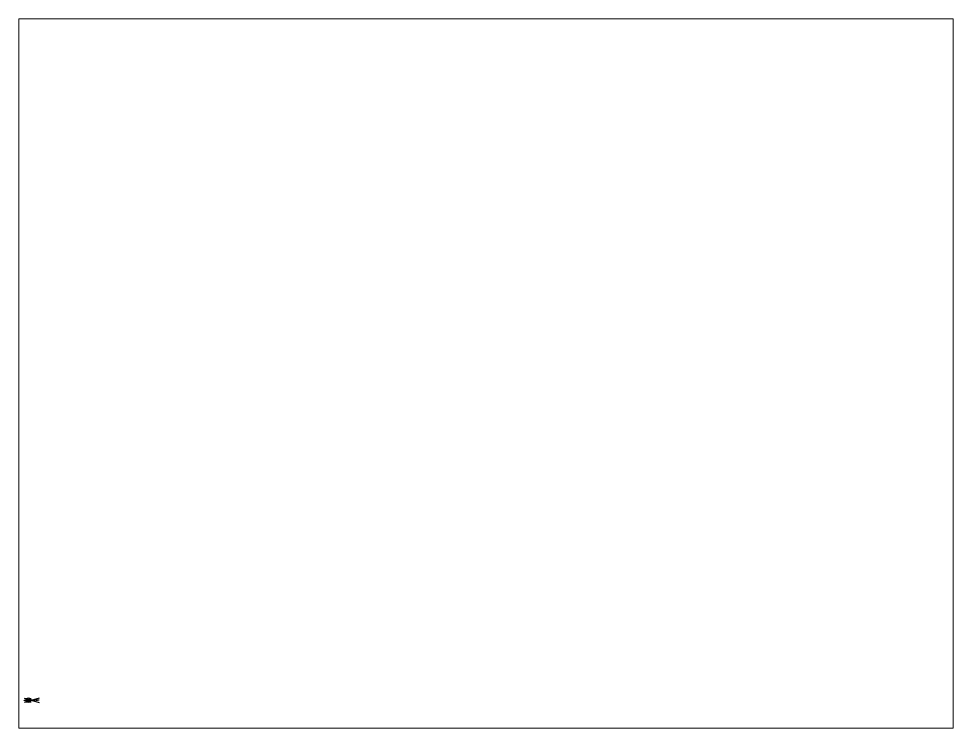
# Paper-space layout 'Layout1' of a CAD drawing. Header units: metres. Extents: x 26 to 231, y 20 to 176.
# The model-space entities are those that its viewports show. They can reach past a viewport. Long polylines and large blocks are cut down to what shows.
import ezdxf

# ---------------------------------------------------------------- set-up
doc = ezdxf.new("R2010")
doc.units = ezdxf.units.M
doc.header["$LTSCALE"] = 0.2

msp = doc.modelspace()

# ---------------------------------------------------------------- linework, layer by layer
for p, q in [((0, 0.98), (6.8, -0.98)), ((6.8, 0.98), (0, -0.98)), ((1.95, 0.98), (0.75, 0.68)), ((0.75, 0.68), (1.6, 0.68)), ((1.6, 0.21), (1.6, 0.68)), ((3.15, 0.68), (1.95, 0.98)), ((2.3, 0.36), (2.3, 0.68)), ((2.3, 0.68), (3.15, 0.68)), ((0.75, -0.68), (1.6, -0.68)), ((1.95, -0.98), (0.75, -0.68)), ((1.6, -0.36), (1.6, -0.68)), ((3.15, -0.68), (1.95, -0.98)), ((2.3, -0.36), (2.3, -0.68)), ((2.3, -0.68), (3.15, -0.68))]:
    msp.add_line(p, q)
at = {"linetype": 'Continuous'}
for p, q in [((4.75, 0.07), (3.13, 0.07)), ((6.8, 0), (4.75, 0.37)), ((4.75, 0.07), (4.75, 0.37)), ((4.75, -0.08), (3.13, -0.08)), ((6.8, 0), (4.75, -0.38)), ((4.75, -0.08), (4.75, -0.38))]:
    msp.add_line(p, q, dxfattribs=at)
for points in [[(0, 0.07), (1.27, 0.07)], [(0, -0.07), (0, 0.07)], [(0.77, -0.08), (0, -0.07)]]:
    msp.add_lwpolyline(points)
for major_axis, ratio, start_param, end_param in [((0.72, 0), 0.333997, 2.824404, 8.361609), ((1.2, 0), 0.3125, 0.201358, 1.274792), ((1.2, 0), 0.3125, -2.940235, -1.866765), ((1.2, 0), 0.3125, -1.274828, -0.201358)]:
    msp.add_ellipse((1.95, 0), major_axis=major_axis, ratio=ratio, start_param=start_param, end_param=end_param, dxfattribs=at)

psp = doc.layouts.get("Layout1")

# ---------------------------------------------------------------- viewports
at = {"layer": '0'}
psp.add_viewport(center=(128.5, 97.5), size=(205.6, 156), view_center_point=(210, 148.5), view_height=322.4409, dxfattribs=at)

doc.saveas('drawing.dxf')
